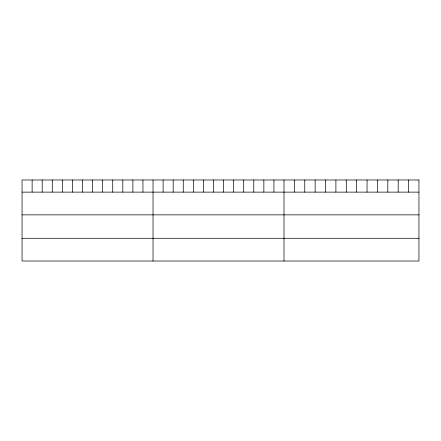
<?xml version="1.0" encoding="UTF-8"?>
<svg xmlns="http://www.w3.org/2000/svg" width="441" height="441" viewBox="0 0 441 441"><rect width="100%" height="100%" fill="white"/><g stroke="black" fill="none" stroke-linecap="round" stroke-linejoin="round"><path stroke-width="0.66" d="M22.05 192.127L418.95 192.127M22.05 214.866L418.95 214.866M22.05 238.289L418.95 238.289M408.57 179.978L408.57 192.127M398.19 179.978L398.19 192.127M387.81 179.978L387.81 192.127M377.43 179.978L377.43 192.127M367.05 179.978L367.05 192.127M356.67 179.978L356.67 192.127M346.284 179.978L346.284 192.127M335.904 179.978L335.904 192.127M325.524 179.978L325.524 192.127M315.144 179.978L315.144 192.127M304.764 179.978L304.764 192.127M294.384 179.978L294.384 192.127M284.004 179.978L284.004 261.022M273.927 179.978L273.927 192.127M263.856 179.978L263.856 192.127M253.779 179.978L253.779 192.127M243.702 179.978L243.702 192.127M233.631 179.978L233.631 192.127M223.554 179.978L223.554 192.127M213.477 179.978L213.477 192.127M203.4 179.978L203.4 192.127M193.329 179.978L193.329 192.127M183.252 179.978L183.252 192.127M173.175 179.978L173.175 192.127M163.104 179.978L163.104 192.127M153.027 179.978L153.027 261.022M142.95 179.978L142.95 192.127M132.879 179.978L132.879 192.127M122.802 179.978L122.802 192.127M112.725 179.978L112.725 192.127M102.654 179.978L102.654 192.127M92.577 179.978L92.577 192.127M82.5 179.978L82.5 192.127M72.423 179.978L72.423 192.127M62.352 179.978L62.352 192.127M52.275 179.978L52.275 192.127M42.198 179.978L42.198 192.127M32.127 179.978L32.127 192.127M418.95 179.978L22.05 179.978L22.05 261.022L418.95 261.022L418.95 179.978"/></g></svg>
